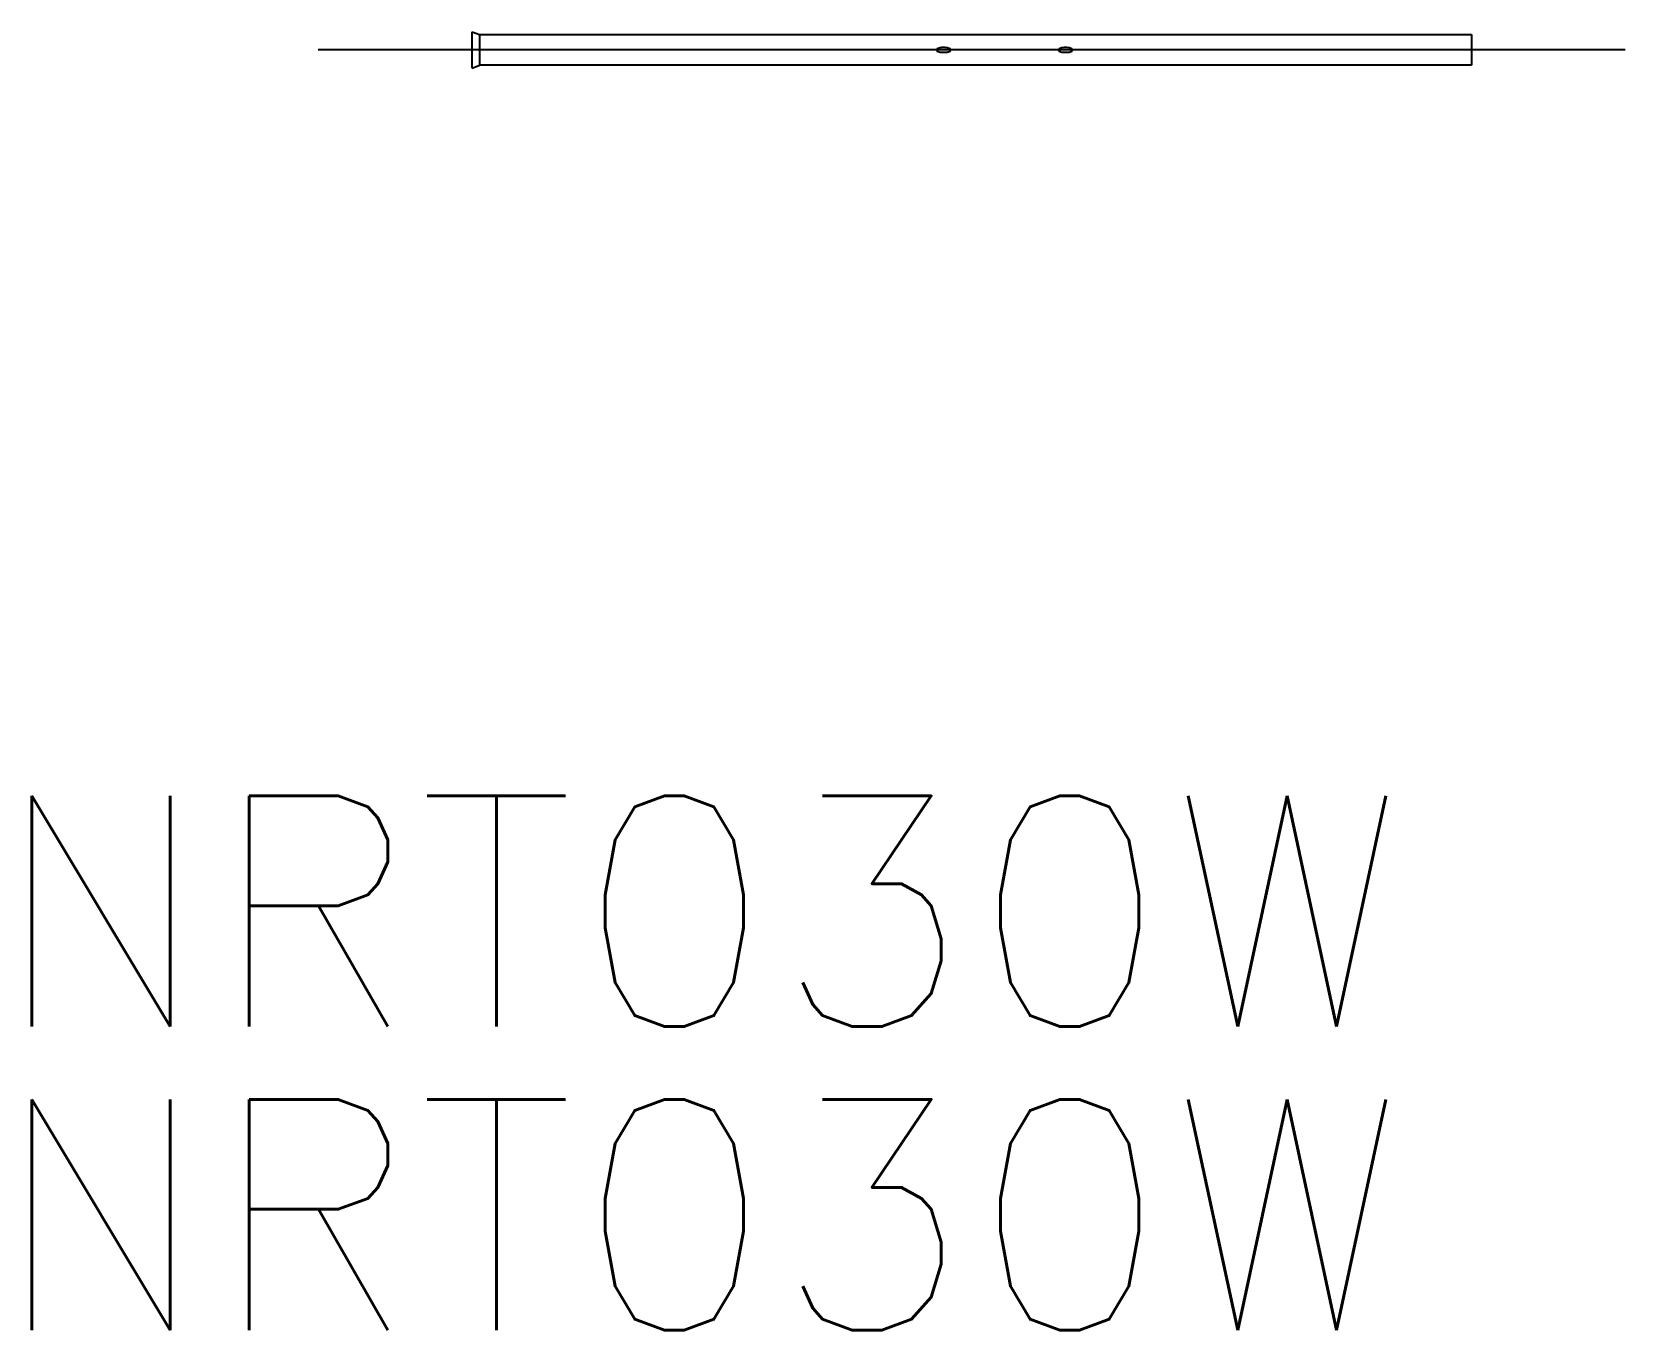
# Model space of a CAD drawing. Extents: x -5.7 to 15, y -16.6 to 0.2.
import ezdxf

# ---------------------------------------------------------------- set-up
doc = ezdxf.new("R2010")
doc.units = 0
doc.linetypes.add('CENTER', pattern=[50.8, 31.75, -6.35, 6.35, -6.35])
doc.layers.get('0').update_dxf_attribs({"linetype": 'CONTINUOUS'})
doc.layers.add('CENTER', color=1, linetype='CENTER')
doc.styles.get("Standard").update_dxf_attribs({"font": 'txt.shx', "height": 3, "bigfont": 'bigfont.shx'})

# ---------------------------------------------------------------- blocks, each defined once
blk = doc.blocks.new('*U2')
at = {"color": 7, "linetype": 'CONTINUOUS'}
blk.add_text('NRT030W', height=3, dxfattribs=at).set_placement((-6.24, -12.701))
blk = doc.blocks.new('*U3')
at = {"color": 7, "linetype": 'CONTINUOUS'}
blk.add_text('NRT030W', height=3, dxfattribs=at).set_placement((-6.24, -16.649))

msp = doc.modelspace()

# ---------------------------------------------------------------- linework, layer by layer
at = {"color": 7, "linetype": 'CONTINUOUS'}
for p, q in [((0, -0.235), (0, 0.235)), ((0, 0.235), (0.096, 0.2)), ((0.096, 0.2), (13, 0.2)), ((0.096, 0.2), (0.096, -0.2)), ((13, 0.2), (13, -0.2)), ((0, -0.235), (0.096, -0.2)), ((13, -0.2), (0.096, -0.2))]:
    msp.add_line(p, q, dxfattribs=at)
for centre, radius, start, end in [((6.051, 0), 0.0107, 143.2524, 216.7476), ((6.065, -0.009), 0.027, 120.5949, 145.9509), ((6.096, -0.061), 0.0877, 103.9035, 120.741), ((6.122, -0.145), 0.176, 96.6945, 105.4731), ((6.134, -0.241), 0.272, 83.0287, 96.9713), ((6.147, -0.145), 0.176, 74.5269, 83.3055), ((6.173, -0.061), 0.0877, 59.259, 76.0965), ((6.204, -0.009), 0.027, 34.0491, 59.4051), ((6.218, 0), 0.0107, 323.2524, 36.7476), ((7.637, 0), 0.0107, 143.2524, 216.7476), ((7.651, -0.009), 0.027, 120.5949, 145.9509), ((7.682, -0.061), 0.0877, 103.9035, 120.741), ((7.707, -0.145), 0.176, 96.6945, 105.4731), ((7.72, -0.241), 0.272, 83.0287, 96.9713), ((7.733, -0.145), 0.176, 74.5269, 83.3055), ((7.758, -0.061), 0.0877, 59.259, 76.0965), ((7.789, -0.009), 0.027, 34.0491, 59.4051), ((7.803, 0), 0.0107, 323.2524, 36.7476), ((6.065, 0.009), 0.027, 214.0491, 239.4051), ((6.096, 0.061), 0.0877, 239.259, 256.0965), ((6.122, 0.145), 0.176, 254.5269, 263.3055), ((6.134, 0.241), 0.272, 263.0287, 276.9713), ((6.147, 0.145), 0.176, 276.6945, 285.4731), ((6.173, 0.061), 0.0877, 283.9035, 300.741), ((6.204, 0.009), 0.027, 300.5949, 325.9509), ((7.651, 0.009), 0.027, 214.0491, 239.4051), ((7.682, 0.061), 0.0877, 239.259, 256.0965), ((7.707, 0.145), 0.176, 254.5269, 263.3055), ((7.72, 0.241), 0.272, 263.0287, 276.9713), ((7.733, 0.145), 0.176, 276.6945, 285.4731), ((7.758, 0.061), 0.0877, 283.9035, 300.741), ((7.789, 0.009), 0.027, 300.5949, 325.9509)]:
    msp.add_arc(centre, radius, start, end, dxfattribs=at)
at = {"layer": 'CENTER', "color": 1, "linetype": 'CENTER'}
msp.add_line((15, 0), (-2, 0), dxfattribs=at)

# ---------------------------------------------------------------- block references
at = {"color": 7, "linetype": 'CONTINUOUS'}
for name in ['*U2', '*U3']:
    msp.add_blockref(name, (0, 0), dxfattribs=at)

doc.saveas('drawing.dxf')
